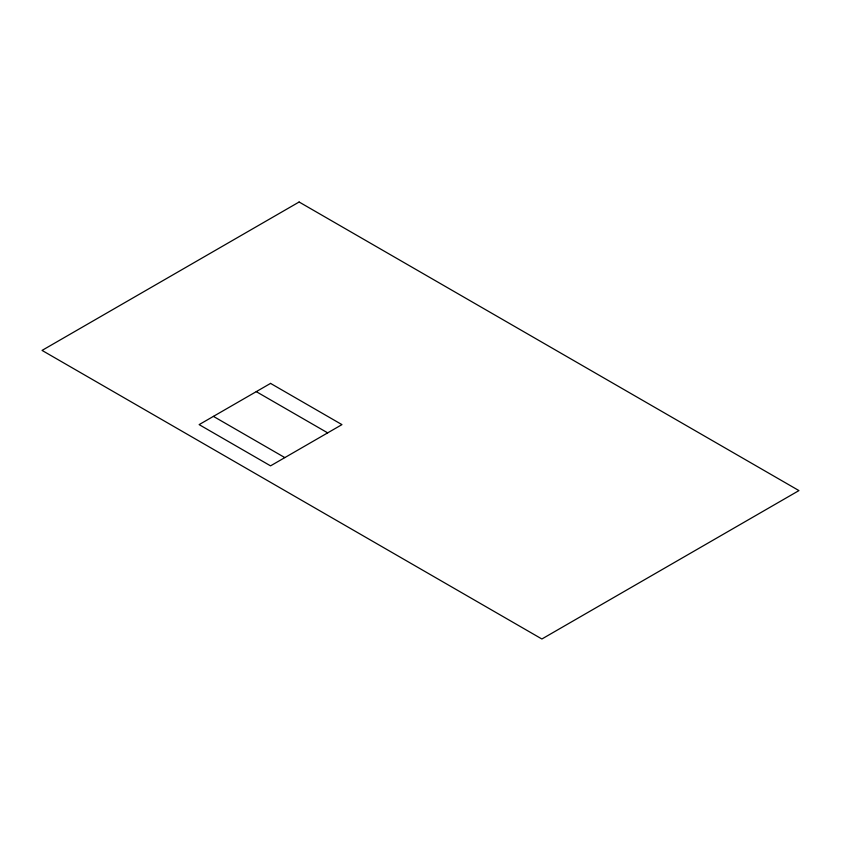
<?xml version="1.0" encoding="UTF-8"?>
<svg xmlns="http://www.w3.org/2000/svg" width="841" height="841" viewBox="0 0 841 841"><rect width="100%" height="100%" fill="white"/><g stroke="black" fill="none" stroke-linecap="round" stroke-linejoin="round"><path stroke-width="1.26" d="M256.263 391.643L327.675 432.863M213.425 416.379L284.826 457.599M299.112 202.008L42.05 350.413L541.888 638.992L798.95 490.587L299.112 202.008M270.55 383.401L199.138 424.621L270.55 465.851L341.951 424.621L270.55 383.401"/></g></svg>
